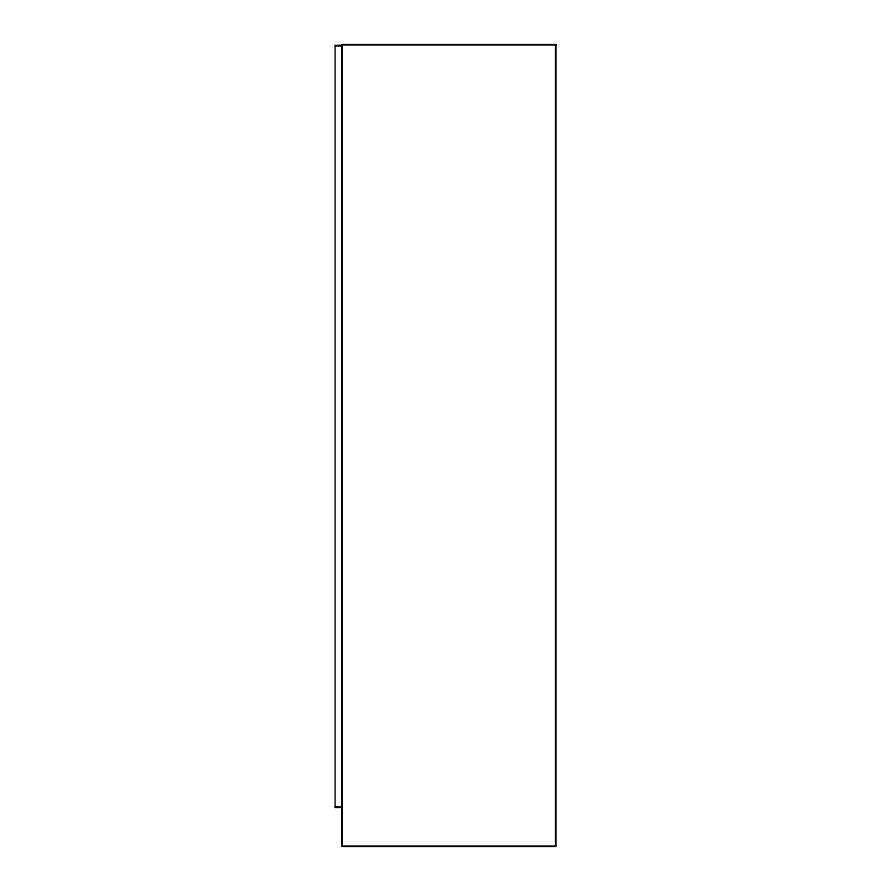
<?xml version="1.0" encoding="UTF-8"?>
<svg xmlns="http://www.w3.org/2000/svg" width="891" height="891" viewBox="0 0 891 891"><rect width="100%" height="100%" fill="white"/><g stroke="black" fill="none" stroke-linecap="round" stroke-linejoin="round"><path stroke-width="1.34" d="M342.322 44.851L555.55 44.851M342.021 45.318L335.139 45.318L335.139 807.502L342.021 807.502M335.139 46.076L342.021 46.076M335.139 806.734L342.021 806.734M342.322 846.149L555.55 846.149M555.55 44.55L555.55 846.45M342.322 44.55L342.322 846.45M555.861 44.55L342.021 44.55L342.021 846.45L555.861 846.45L555.861 44.55"/></g></svg>
